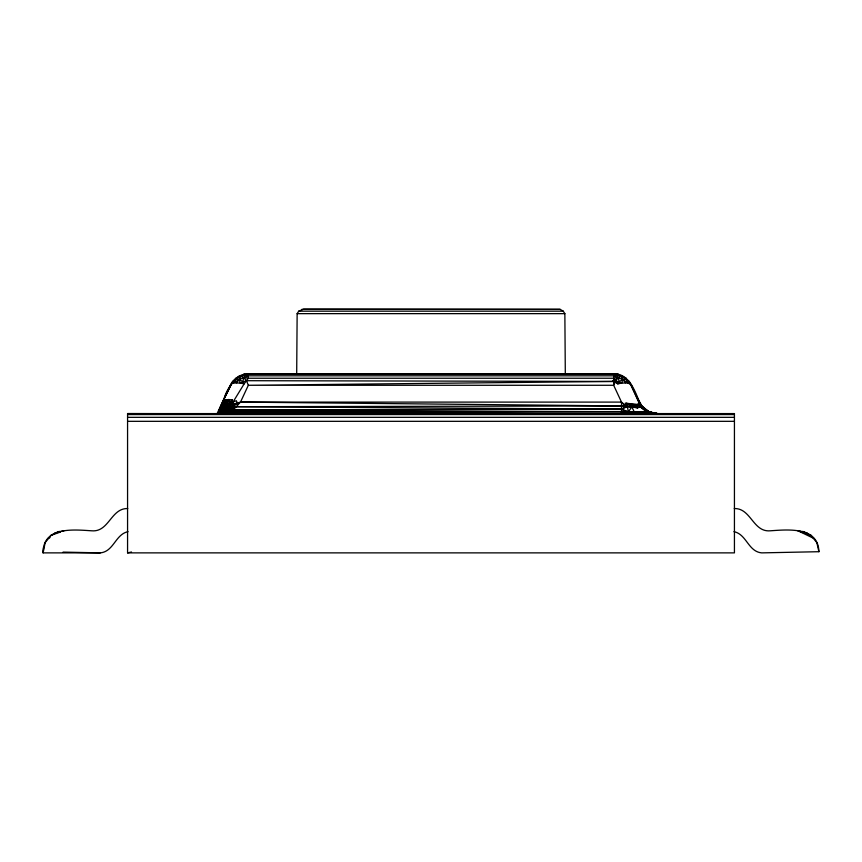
<?xml version="1.0" encoding="UTF-8"?>
<svg xmlns="http://www.w3.org/2000/svg" width="862" height="862" viewBox="0 0 862 862"><rect width="100%" height="100%" fill="white"/><g stroke="black" fill="none" stroke-linecap="round" stroke-linejoin="round"><path stroke-width="1.29" d="M639.184 413.588L635.305 411.982L642.179 412.058L650.508 413.588L646.985 411.961L641.016 407.36L629.346 381.446L618.14 374.302L243.86 374.302L232.654 381.446L222.461 402.101L225.833 399.849L228.753 399.559L221.717 411.993L223.139 413.588L232.298 399.849L221.028 409.331L217.59 413.588C221.943 405.991 232.718 404.504 240.498 402.101L621.502 405.937L637.212 407.694L637.233 404.558L639.378 403.782L639.539 402.101C634.68 390.583 629.109 373.515 613.669 373.796L248.331 373.796C240.746 373.849 233.559 378.429 230.305 385.282L217.105 413.588L223.032 405.388L228.753 399.559L232.298 399.849L231.641 404.3L225.004 413.588L631.221 413.588M296.69 373.796L297.142 313.649L298.737 311.171L303.661 309.124L560.149 309.361L563.263 311.171L564.858 313.649L565.31 373.796M230.046 413.307L223.139 413.588L232.147 411.055L225.111 410.829C219.799 398.438 230.068 383.558 239.614 375.81L243.644 377.578L248.331 378.235L613.669 378.235L618.356 377.578L622.386 375.81M635.305 411.982L645.401 413.588L642.179 412.058L646.985 411.961L654.323 413.588L648.59 411.81L642.018 406.821L637.535 407.694L621.502 405.937L236.21 406.692L229.561 407.187L218.161 413.588L220.844 405.571L231.533 383.892L239.324 379.539L248.331 375.81L613.669 375.81L622.676 379.539L631.695 385.282M223.57 404.343L221.028 409.331L222.611 411.034L227.676 409.827L621.502 409.159L625.715 406.638L625.327 403.104L637.449 404.526L648.59 411.81L656.402 413.588L648.806 411.767L621.502 411.573L231.318 411.939L225.952 412.251L221.157 413.588L228.753 399.559L229.971 403.351L236.285 400.711L238.192 404.569L229.971 403.351L223.57 404.343L221.34 405.7L221.028 409.342L219.023 413.588L225.111 410.829L233.914 409.159L227.385 407.306L223.958 408.017L221.028 409.342L218.161 413.588M127.727 508.548C110.95 508.063 109.075 532.242 91.846 530.809C73.895 529.699 42.766 526.251 43.1 552.876L100.294 552.876C113.827 551.648 115.346 534.224 128.05 531.671M43.628 547.058L43.1 552.876L45.169 542.64L50.966 535.367L59.338 531.337M223.7 400.711L223.032 405.388L220.78 406.864L218.711 411.217L223.7 400.711L220.78 406.864M229.971 403.351L236.102 406.81L227.385 407.306L225.833 399.849L223.032 405.388L226.426 404.397L231.641 404.3L244.129 383.892L242.922 381.747L243.644 377.578L245.638 374.787L248.331 374.302M613.669 374.302L621.545 376.295L622.676 379.539L621.858 383.03L617.871 383.892L613.669 381.446L246.478 380.702L240.142 383.03L233.677 383.03L235.811 378.235M236.587 382.739L239.324 379.539L240.455 376.295L245.638 374.787L248.331 375.81M229.777 413.588L240.498 402.101L248.331 385.282L246.478 380.702L243.644 377.578M613.669 373.796L613.669 385.282L621.502 402.101L625.715 406.638L628.398 403.782L632.32 407.435L633.667 404.558L637.535 407.694L637.449 404.526L639.658 403.373L639.539 402.101L630.467 383.892L626.103 379.194L626.189 378.235L621.545 376.295M218.7 411.228L221.34 405.7M225.004 413.588L231.318 411.939L625.769 413.588L628.484 411.81L633.333 404.526L637.233 404.558L649.183 413.588L641.737 412.058L643.742 413.588L634.281 411.961L630.499 404.159L626.491 403.373L628.484 411.81L629.906 413.588M219.023 413.588L223.958 408.017M639.658 403.373C643.472 409.655 650.045 413.426 657.35 413.588L646.985 411.961M613.669 378.235L617.871 383.892L619.078 381.747L618.356 377.578L615.522 380.702L613.669 385.282L248.331 385.282L613.669 381.446L618.356 377.578L616.362 374.787L613.669 375.81M612.828 380.702L615.522 380.702L621.858 383.03L628.323 383.03L626.103 379.194L622.676 379.539L619.078 381.747L613.669 381.446M221.157 413.588L227.676 409.827L231.318 411.939M47.658 538.675L49.996 537.554M50.966 535.367L60.437 532.059M616.362 374.787L618.14 374.302M231.641 404.3L236.21 406.692L621.502 409.159L626.836 411.767L621.502 413.081L628.484 411.81L637.244 413.588L634.281 411.961M54.931 532.878L63.993 530.809M127.565 552.876L734.435 552.876L734.435 413.588L127.565 413.588L127.565 552.876L131.509 552.014M223.139 413.588L230.844 412.445M224.432 407.855L229.561 407.187L233.139 409.989L626.836 411.767M630.499 404.159L633.333 404.526L637.212 407.694L642.104 406.638L648.806 411.767L657.577 413.588M734.273 508.548C751.05 508.063 752.925 532.242 770.154 530.809C787.232 529.677 818.394 526.262 818.9 551.702L761.706 552.876C748.173 551.648 746.654 534.224 733.95 531.671M301.851 309.361L560.149 309.361M298.737 311.171L563.263 311.171M297.142 313.649L564.858 313.649M240.498 402.101L621.502 402.101L627.019 406.821L621.502 409.159L628.484 411.81M127.565 414.579L734.435 414.579M127.565 417.337L734.435 417.337M127.565 421.324L734.435 421.324M127.565 413.588L231.178 413.76M63.055 552.111L100.294 552.876M235.897 379.194L239.324 379.539L242.922 381.747M638.537 404.267L640.714 407.435L639.378 403.782L646.554 411.982L656.402 413.588M648.59 411.81L656.704 413.588M814.342 538.675L798.007 530.809L807.069 532.878M646.554 411.982L653.374 413.588M243.86 374.302L245.638 374.787M798.007 530.809L811.034 535.367L816.831 542.64L818.9 551.702M802.662 531.337L811.034 535.367M626.491 403.373L631.534 407.36M622.676 379.539L625.413 382.739M638.796 404.159L641.016 407.36M639.539 402.101L642.018 406.821L639.539 402.101L641.888 405.937L648.806 411.767L642.104 406.638L639.733 403.104L630.467 383.892M635.768 404.644L637.535 407.694M635.477 404.644L637.212 407.694M631.199 404.267L632.32 407.435M239.324 379.539L240.142 383.03L244.129 383.892L248.331 378.235L248.331 373.796M621.502 402.101L621.502 413.588"/></g></svg>
